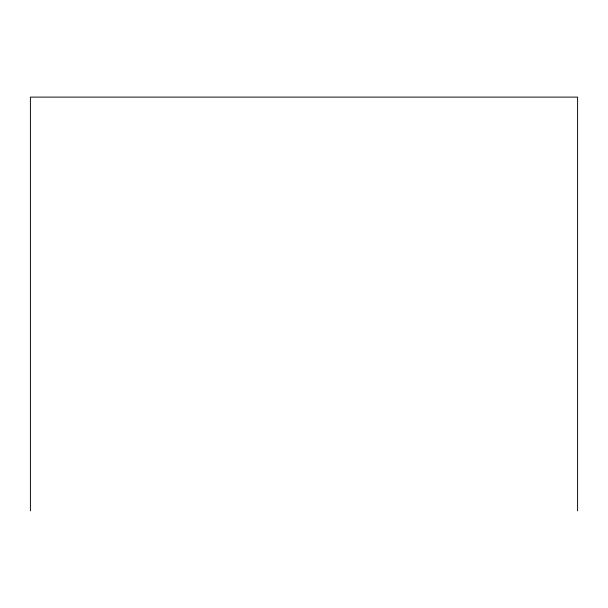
<?xml version="1.0" encoding="UTF-8"?>
<svg xmlns="http://www.w3.org/2000/svg" width="608" height="608" viewBox="0 0 608 608"><rect width="100%" height="100%" fill="white"/><g stroke="black" fill="none" stroke-linecap="round" stroke-linejoin="round"><path stroke-width="0.91" d="M577.6 510.887L577.6 97.113L30.4 97.113L30.4 510.887"/></g></svg>
